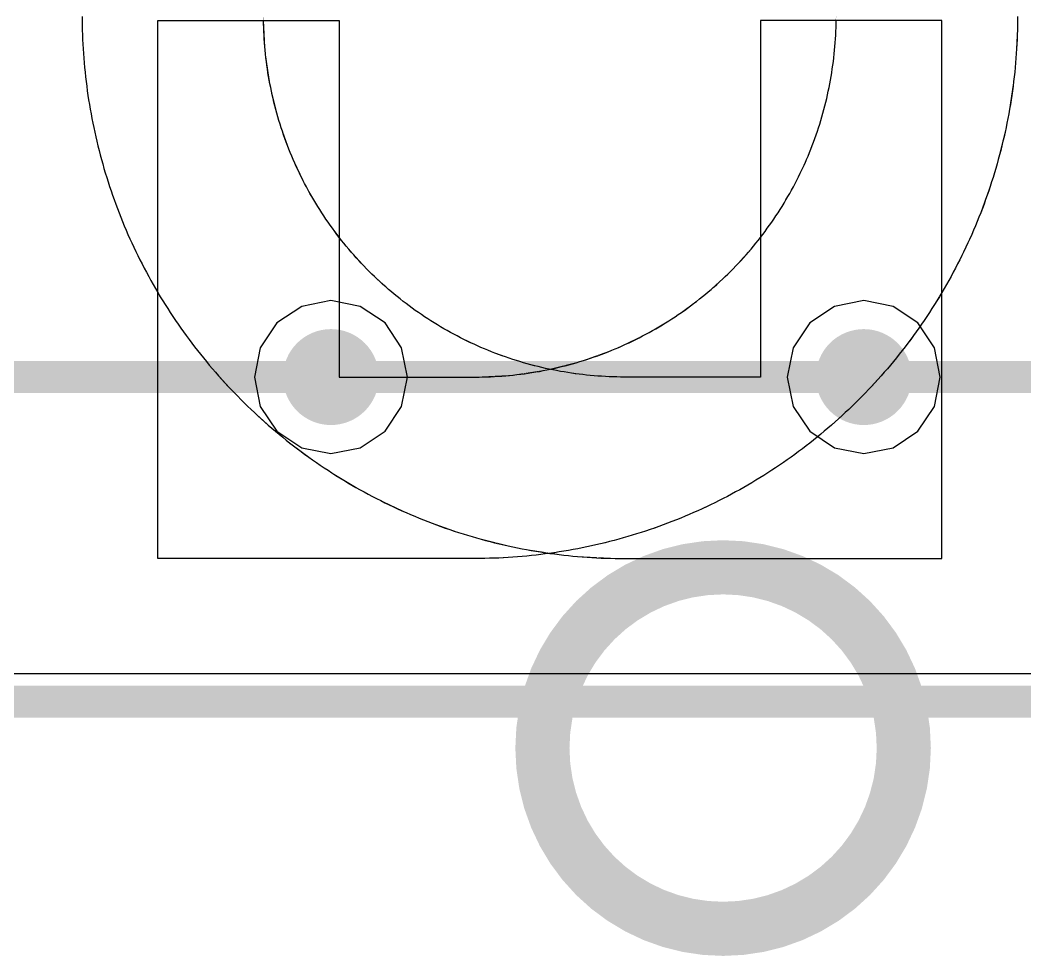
# Model space of a CAD drawing. Extents: x 17 to 262, y 47 to 156.
# Drawn here: x 113.542 to 118.256, y 47.285 to 51.674 of the extents above; entities that cross this region are included whole.
import ezdxf

# ---------------------------------------------------------------- set-up
doc = ezdxf.new("R2010")
doc.units = 0
doc.layers.get('0').update_dxf_attribs({"linetype": 'CONTINUOUS'})
for name, color, linetype in [('BOTTOMLAYER', 5, 'CONTINUOUS'), ('BOTTOMOVERLAY', 54, 'CONTINUOUS'), ('KEEPOUTLAYER', 6, 'CONTINUOUS'), ('MECHANICAL1', 6, 'CONTINUOUS'), ('MIDLAYER1', 16, 'CONTINUOUS'), ('MIDLAYER2', 76, 'CONTINUOUS'), ('MULTILAYER', 9, 'CONTINUOUS'), ('TOPLAYER', 1, 'CONTINUOUS'), ('TOPOVERLAY', 2, 'CONTINUOUS'), ('VIAHOLELAYER', 16, 'CONTINUOUS')]:
    doc.layers.add(name, color=color, linetype=linetype)

# ---------------------------------------------------------------- blocks, each defined once
blk = doc.blocks.new('3DR_SMALL_B_1')
at = {"layer": 'BOTTOMOVERLAY'}
for p, q in [((0.0087, 2.5146), (-1.4836, 2.5146)), ((-1.4836, 2.5146), (-1.4836, 1.663)), ((0.0278, 2.5145), (0.0087, 2.5146)), ((0.0087, 2.5146), (0.0087, 2.5146)), ((0.0498, 2.5142), (0.0278, 2.5145)), ((0.0717, 2.5137), (0.0498, 2.5142)), ((0.0937, 2.5131), (0.0717, 2.5137)), ((0.1156, 2.5122), (0.0937, 2.5131)), ((0.1376, 2.5112), (0.1156, 2.5122)), ((0.1595, 2.5099), (0.1376, 2.5112)), ((0.1814, 2.5085), (0.1595, 2.5099)), ((0.2033, 2.5069), (0.1814, 2.5085)), ((0.2252, 2.5051), (0.2033, 2.5069)), ((0.2471, 2.5031), (0.2252, 2.5051)), ((0.2689, 2.501), (0.2471, 2.5031)), ((0.2907, 2.4986), (0.2689, 2.501)), ((0.3125, 2.496), (0.2907, 2.4986)), ((0.3343, 2.4933), (0.3125, 2.496)), ((0.3561, 2.4904), (0.3343, 2.4933)), ((0.3778, 2.4872), (0.3561, 2.4904)), ((0.3995, 2.4839), (0.3778, 2.4872)), ((0.4212, 2.4805), (0.3995, 2.4839)), ((0.4429, 2.4768), (0.4212, 2.4805)), ((0.4645, 2.4729), (0.4429, 2.4768)), ((0.4861, 2.4689), (0.4645, 2.4729)), ((0.5076, 2.4646), (0.4861, 2.4689)), ((0.5291, 2.4602), (0.5076, 2.4646)), ((0.5506, 2.4556), (0.5291, 2.4602)), ((0.572, 2.4508), (0.5506, 2.4556)), ((0.5934, 2.4458), (0.572, 2.4508)), ((0.6148, 2.4407), (0.5934, 2.4458)), ((0.6361, 2.4353), (0.6148, 2.4407)), ((0.6573, 2.4298), (0.6361, 2.4353)), ((0.6785, 2.4241), (0.6573, 2.4298)), ((0.6997, 2.4182), (0.6785, 2.4241)), ((0.7208, 2.4121), (0.6997, 2.4182)), ((0.7418, 2.4058), (0.7208, 2.4121)), ((0.7628, 2.3994), (0.7418, 2.4058)), ((0.7837, 2.3928), (0.7628, 2.3994)), ((0.8046, 2.386), (0.7837, 2.3928)), ((0.8254, 2.379), (0.8046, 2.386)), ((0.8462, 2.3718), (0.8254, 2.379)), ((0.8669, 2.3645), (0.8462, 2.3718)), ((0.8875, 2.3569), (0.8669, 2.3645)), ((0.9081, 2.3492), (0.8875, 2.3569)), ((0.9286, 2.3414), (0.9081, 2.3492)), ((0.949, 2.3333), (0.9286, 2.3414)), ((0.9694, 2.3251), (0.949, 2.3333)), ((0.9897, 2.3167), (0.9694, 2.3251)), ((1.0099, 2.3081), (0.9897, 2.3167)), ((1.03, 2.2994), (1.0099, 2.3081)), ((1.0501, 2.2904), (1.03, 2.2994)), ((1.0701, 2.2813), (1.0501, 2.2904)), ((1.09, 2.2721), (1.0701, 2.2813)), ((1.1098, 2.2626), (1.09, 2.2721)), ((1.1296, 2.253), (1.1098, 2.2626)), ((1.1492, 2.2432), (1.1296, 2.253)), ((1.1688, 2.2333), (1.1492, 2.2432)), ((1.1883, 2.2231), (1.1688, 2.2333)), ((1.2077, 2.2129), (1.1883, 2.2231)), ((1.227, 2.2024), (1.2077, 2.2129)), ((1.2462, 2.1918), (1.227, 2.2024)), ((1.2653, 2.181), (1.2462, 2.1918)), ((1.2844, 2.17), (1.2653, 2.181)), ((1.3033, 2.1589), (1.2844, 2.17)), ((1.3221, 2.1476), (1.3033, 2.1589)), ((1.3409, 2.1362), (1.3221, 2.1476)), ((1.3595, 2.1246), (1.3409, 2.1362)), ((1.3781, 2.1128), (1.3595, 2.1246)), ((1.3965, 2.1009), (1.3781, 2.1128)), ((1.4149, 2.0888), (1.3965, 2.1009)), ((1.4331, 2.0766), (1.4149, 2.0888)), ((1.4512, 2.0642), (1.4331, 2.0766)), ((1.4692, 2.0516), (1.4512, 2.0642)), ((1.4871, 2.0389), (1.4692, 2.0516)), ((1.5049, 2.0261), (1.4871, 2.0389)), ((1.5226, 2.0131), (1.5049, 2.0261)), ((1.5402, 1.9999), (1.5226, 2.0131)), ((1.5577, 1.9866), (1.5402, 1.9999)), ((1.575, 1.9731), (1.5577, 1.9866)), ((1.5922, 1.9595), (1.575, 1.9731)), ((1.6093, 1.9457), (1.5922, 1.9595)), ((1.6263, 1.9318), (1.6093, 1.9457)), ((1.6432, 1.9178), (1.6263, 1.9318)), ((1.6599, 1.9036), (1.6432, 1.9178)), ((1.6766, 1.8892), (1.6599, 1.9036)), ((1.6931, 1.8747), (1.6766, 1.8892)), ((1.7094, 1.8601), (1.6931, 1.8747)), ((1.7257, 1.8453), (1.7094, 1.8601)), ((1.7418, 1.8304), (1.7257, 1.8453)), ((1.7578, 1.8153), (1.7418, 1.8304)), ((1.7737, 1.8002), (1.7578, 1.8153)), ((1.7894, 1.7848), (1.7737, 1.8002)), ((1.805, 1.7694), (1.7894, 1.7848)), ((1.8204, 1.7538), (1.805, 1.7694)), ((1.8358, 1.738), (1.8204, 1.7538)), ((1.851, 1.7222), (1.8358, 1.738)), ((1.866, 1.7062), (1.851, 1.7222)), ((1.8809, 1.6901), (1.866, 1.7062)), ((-1.4836, 1.663), (-1.4836, 1.6629)), ((-1.4836, 1.6629), (-1.4836, -0.0091)), ((-0.6325, 1.6629), (-0.6324, 1.6631)), ((-0.6325, -0.0091), (-0.6325, 1.6629)), ((-0.6324, 1.6631), (-0.6323, 1.6633)), ((-0.6323, 1.6633), (-0.6321, 1.6634)), ((-0.6321, 1.6634), (-0.6319, 1.6635)), ((-0.6319, 1.6635), (0.0087, 1.6635)), ((0.0087, 1.6635), (0.0087, 1.6635)), ((0.0087, 1.6635), (0.0087, 1.6635)), ((0.0087, 1.6635), (0.0087, 1.6635)), ((0.0087, 1.6635), (0.0245, 1.6634)), ((0.0245, 1.6634), (0.0422, 1.6631)), ((0.0422, 1.6631), (0.0599, 1.6626)), ((0.0599, 1.6626), (0.0776, 1.662)), ((0.0776, 1.662), (0.0953, 1.6612)), ((0.0953, 1.6612), (0.113, 1.6601)), ((0.113, 1.6601), (0.1307, 1.6589)), ((0.1307, 1.6589), (0.1484, 1.6575)), ((0.1484, 1.6575), (0.166, 1.656)), ((0.166, 1.656), (0.1837, 1.6542)), ((0.1837, 1.6542), (0.2013, 1.6523)), ((0.2013, 1.6523), (0.2189, 1.6501)), ((0.2189, 1.6501), (0.2364, 1.6478)), ((1.8957, 1.6738), (1.8809, 1.6901)), ((1.9103, 1.6575), (1.8957, 1.6738)), ((1.9248, 1.641), (1.9103, 1.6575)), ((0.2364, 1.6478), (0.254, 1.6453)), ((0.254, 1.6453), (0.2715, 1.6426)), ((0.2715, 1.6426), (0.289, 1.6398)), ((0.289, 1.6398), (0.3064, 1.6367)), ((0.3064, 1.6367), (0.3239, 1.6335)), ((0.3239, 1.6335), (0.3413, 1.6301)), ((0.3413, 1.6301), (0.3586, 1.6265)), ((0.3586, 1.6265), (0.3759, 1.6227)), ((0.3759, 1.6227), (0.3932, 1.6188)), ((0.3932, 1.6188), (0.4104, 1.6146)), ((0.4104, 1.6146), (0.4276, 1.6103)), ((0.4276, 1.6103), (0.4448, 1.6058)), ((0.4448, 1.6058), (0.4618, 1.6011)), ((1.9392, 1.6243), (1.9248, 1.641)), ((1.9534, 1.6076), (1.9392, 1.6243)), ((1.9674, 1.5907), (1.9534, 1.6076)), ((0.4618, 1.6011), (0.4789, 1.5963)), ((0.4789, 1.5963), (0.4959, 1.5913)), ((0.4959, 1.5913), (0.5128, 1.586)), ((0.5128, 1.586), (0.5297, 1.5807)), ((0.5297, 1.5807), (0.5465, 1.5751)), ((0.5465, 1.5751), (0.5633, 1.5693)), ((0.5633, 1.5693), (0.58, 1.5634)), ((0.58, 1.5634), (0.5966, 1.5573)), ((0.5966, 1.5573), (0.6132, 1.5511)), ((1.9813, 1.5737), (1.9674, 1.5907)), ((1.9951, 1.5566), (1.9813, 1.5737)), ((2.0087, 1.5394), (1.9951, 1.5566)), ((0.6132, 1.5511), (0.6297, 1.5446)), ((0.6297, 1.5446), (0.6462, 1.538)), ((0.6462, 1.538), (0.6625, 1.5313)), ((0.6625, 1.5313), (0.6788, 1.5243)), ((0.6788, 1.5243), (0.6951, 1.5172)), ((0.6951, 1.5172), (0.7112, 1.5099)), ((0.7112, 1.5099), (0.7273, 1.5024)), ((2.0222, 1.522), (2.0087, 1.5394)), ((2.0355, 1.5046), (2.0222, 1.522)), ((0.7273, 1.5024), (0.7433, 1.4948)), ((0.7433, 1.4948), (0.7592, 1.487)), ((0.7592, 1.487), (0.775, 1.479)), ((0.775, 1.479), (0.7908, 1.4709)), ((0.7908, 1.4709), (0.8064, 1.4626)), ((0.8064, 1.4626), (0.822, 1.4542)), ((2.0487, 1.487), (2.0355, 1.5046)), ((2.0617, 1.4693), (2.0487, 1.487)), ((2.0746, 1.4515), (2.0617, 1.4693)), ((0.822, 1.4542), (0.8375, 1.4455)), ((0.8375, 1.4455), (0.8529, 1.4368)), ((0.8529, 1.4368), (0.8682, 1.4278)), ((0.8682, 1.4278), (0.8834, 1.4187)), ((0.8834, 1.4187), (0.8985, 1.4095)), ((2.0873, 1.4336), (2.0746, 1.4515)), ((2.0998, 1.4156), (2.0873, 1.4336)), ((2.1122, 1.3975), (2.0998, 1.4156)), ((0.8985, 1.4095), (0.9135, 1.4)), ((0.9135, 1.4), (0.9284, 1.3905)), ((0.9284, 1.3905), (0.9432, 1.3807)), ((0.9432, 1.3807), (0.9579, 1.3709)), ((0.9579, 1.3709), (0.9725, 1.3608)), ((2.1244, 1.3792), (2.1122, 1.3975)), ((2.1365, 1.3609), (2.1244, 1.3792)), ((0.9725, 1.3608), (0.987, 1.3506)), ((0.987, 1.3506), (1.0014, 1.3403)), ((1.0014, 1.3403), (1.0157, 1.3298)), ((1.0157, 1.3298), (1.0299, 1.3192)), ((2.1484, 1.3425), (2.1365, 1.3609)), ((2.1602, 1.3239), (2.1484, 1.3425)), ((2.1718, 1.3053), (2.1602, 1.3239)), ((1.0299, 1.3192), (1.0439, 1.3084)), ((1.0439, 1.3084), (1.0579, 1.2974)), ((1.0579, 1.2974), (1.0717, 1.2864)), ((1.0717, 1.2864), (1.0854, 1.2751)), ((1.0854, 1.2751), (1.099, 1.2638)), ((2.1833, 1.2865), (2.1718, 1.3053)), ((2.1945, 1.2677), (2.1833, 1.2865)), ((1.099, 1.2638), (1.1125, 1.2523)), ((1.1125, 1.2523), (1.1259, 1.2406)), ((1.1259, 1.2406), (1.1391, 1.2288)), ((1.1391, 1.2288), (1.1522, 1.2169)), ((2.2057, 1.2488), (2.1945, 1.2677)), ((2.2166, 1.2297), (2.2057, 1.2488)), ((2.2274, 1.2106), (2.2166, 1.2297)), ((1.1522, 1.2169), (1.1652, 1.2048)), ((1.1652, 1.2048), (1.178, 1.1926)), ((1.178, 1.1926), (1.1908, 1.1803)), ((1.1908, 1.1803), (1.2034, 1.1678)), ((2.238, 1.1914), (2.2274, 1.2106)), ((2.2485, 1.1721), (2.238, 1.1914)), ((1.2034, 1.1678), (1.2158, 1.1552)), ((1.2158, 1.1552), (1.2281, 1.1425)), ((1.2281, 1.1425), (1.2403, 1.1297)), ((2.2588, 1.1527), (2.2485, 1.1721)), ((2.2689, 1.1332), (2.2588, 1.1527)), ((2.2788, 1.1136), (2.2689, 1.1332)), ((1.2403, 1.1297), (1.2524, 1.1167)), ((1.2524, 1.1167), (1.2643, 1.1036)), ((1.2643, 1.1036), (1.2761, 1.0903)), ((1.2761, 1.0903), (1.2878, 1.077)), ((2.2886, 1.0939), (2.2788, 1.1136)), ((2.2982, 1.0742), (2.2886, 1.0939)), ((1.2878, 1.077), (1.2993, 1.0635)), ((1.2993, 1.0635), (1.3106, 1.0499)), ((1.3106, 1.0499), (1.3219, 1.0362)), ((2.3077, 1.0544), (2.2982, 1.0742)), ((2.3169, 1.0345), (2.3077, 1.0544)), ((1.3219, 1.0362), (1.3329, 1.0224)), ((1.3329, 1.0224), (1.3439, 1.0084)), ((1.3439, 1.0084), (1.3547, 0.9944)), ((1.3547, 0.9944), (1.3653, 0.9802)), ((2.326, 1.0145), (2.3169, 1.0345)), ((2.335, 0.9944), (2.326, 1.0145)), ((2.3437, 0.9743), (2.335, 0.9944)), ((1.3653, 0.9802), (1.3758, 0.9659)), ((1.3758, 0.9659), (1.3861, 0.9515)), ((1.3861, 0.9515), (1.3963, 0.937)), ((2.3523, 0.9541), (2.3437, 0.9743)), ((2.3607, 0.9338), (2.3523, 0.9541)), ((1.3963, 0.937), (1.4064, 0.9224)), ((1.4064, 0.9224), (1.4163, 0.9077)), ((1.4163, 0.9077), (1.426, 0.8929)), ((2.3689, 0.9134), (2.3607, 0.9338)), ((2.377, 0.893), (2.3689, 0.9134)), ((1.426, 0.8929), (1.4356, 0.878)), ((1.4356, 0.878), (1.445, 0.863)), ((1.445, 0.863), (1.4542, 0.8479)), ((2.3849, 0.8725), (2.377, 0.893)), ((2.3926, 0.8519), (2.3849, 0.8725)), ((2.4001, 0.8313), (2.3926, 0.8519)), ((1.4542, 0.8479), (1.4633, 0.8327)), ((1.4633, 0.8327), (1.4723, 0.8174)), ((1.4723, 0.8174), (1.4811, 0.802)), ((1.4811, 0.802), (1.4897, 0.7865)), ((2.4074, 0.8106), (2.4001, 0.8313)), ((2.4146, 0.7898), (2.4074, 0.8106)), ((1.4897, 0.7865), (1.4981, 0.7709)), ((1.4981, 0.7709), (1.5064, 0.7553)), ((1.5064, 0.7553), (1.5145, 0.7395)), ((2.4216, 0.769), (2.4146, 0.7898)), ((2.4284, 0.7481), (2.4216, 0.769)), ((1.5145, 0.7395), (1.5225, 0.7237)), ((1.5225, 0.7237), (1.5303, 0.7078)), ((1.5303, 0.7078), (1.5379, 0.6918)), ((2.435, 0.7272), (2.4284, 0.7481)), ((2.4414, 0.7062), (2.435, 0.7272)), ((1.5379, 0.6918), (1.5454, 0.6757)), ((1.5454, 0.6757), (1.5527, 0.6596)), ((2.4477, 0.6852), (2.4414, 0.7062)), ((2.4538, 0.6641), (2.4477, 0.6852)), ((2.4597, 0.6429), (2.4538, 0.6641)), ((1.5527, 0.6596), (1.5598, 0.6433)), ((1.5598, 0.6433), (1.5668, 0.627)), ((1.5668, 0.627), (1.5735, 0.6107)), ((2.4654, 0.6217), (2.4597, 0.6429)), ((2.4709, 0.6004), (2.4654, 0.6217)), ((1.5735, 0.6107), (1.5802, 0.5942)), ((1.5802, 0.5942), (1.5866, 0.5777)), ((1.5866, 0.5777), (1.5929, 0.5611)), ((2.4763, 0.5792), (2.4709, 0.6004)), ((2.4814, 0.5578), (2.4763, 0.5792)), ((1.5929, 0.5611), (1.5989, 0.5445)), ((1.5989, 0.5445), (1.6049, 0.5278)), ((1.6049, 0.5278), (1.6106, 0.511)), ((2.4864, 0.5364), (2.4814, 0.5578)), ((2.4912, 0.515), (2.4864, 0.5364)), ((1.6106, 0.511), (1.6162, 0.4942)), ((1.6162, 0.4942), (1.6215, 0.4773)), ((1.6215, 0.4773), (1.6268, 0.4604)), ((2.4958, 0.4935), (2.4912, 0.515)), ((2.5002, 0.472), (2.4958, 0.4935)), ((2.5045, 0.4505), (2.5002, 0.472)), ((1.6268, 0.4604), (1.6318, 0.4434)), ((1.6318, 0.4434), (1.6366, 0.4263)), ((1.6366, 0.4263), (1.6413, 0.4092)), ((2.5085, 0.4289), (2.5045, 0.4505)), ((2.5124, 0.4073), (2.5085, 0.4289)), ((1.6413, 0.4092), (1.6458, 0.3921)), ((1.6458, 0.3921), (1.6501, 0.3749)), ((2.5161, 0.3856), (2.5124, 0.4073)), ((2.5196, 0.3639), (2.5161, 0.3856)), ((1.6501, 0.3749), (1.6543, 0.3577)), ((1.6543, 0.3577), (1.6582, 0.3404)), ((1.6582, 0.3404), (1.662, 0.3231)), ((2.5229, 0.3422), (2.5196, 0.3639)), ((2.526, 0.3205), (2.5229, 0.3422)), ((1.662, 0.3231), (1.6656, 0.3057)), ((1.6656, 0.3057), (1.669, 0.2884)), ((1.669, 0.2884), (1.6722, 0.2709)), ((2.5289, 0.2987), (2.526, 0.3205)), ((2.5316, 0.2769), (2.5289, 0.2987)), ((1.6722, 0.2709), (1.6753, 0.2535)), ((1.6753, 0.2535), (1.6782, 0.236)), ((1.6782, 0.236), (1.6808, 0.2185)), ((2.5342, 0.2551), (2.5316, 0.2769)), ((2.5366, 0.2333), (2.5342, 0.2551)), ((1.6808, 0.2185), (1.6833, 0.2009)), ((1.6833, 0.2009), (1.6856, 0.1834)), ((2.5387, 0.2114), (2.5366, 0.2333)), ((2.5407, 0.1896), (2.5387, 0.2114)), ((2.5425, 0.1677), (2.5407, 0.1896)), ((1.6856, 0.1834), (1.6878, 0.1658)), ((1.6878, 0.1658), (1.6897, 0.1482)), ((1.6897, 0.1482), (1.6915, 0.1305)), ((2.5441, 0.1458), (2.5425, 0.1677)), ((2.5456, 0.1239), (2.5441, 0.1458)), ((1.6915, 0.1305), (1.693, 0.1129)), ((1.693, 0.1129), (1.6944, 0.0952)), ((1.6944, 0.0952), (1.6956, 0.0775)), ((2.5468, 0.1019), (2.5456, 0.1239)), ((2.5478, 0.08), (2.5468, 0.1019)), ((1.6956, 0.0775), (1.6967, 0.0598)), ((1.6967, 0.0598), (1.6975, 0.0421)), ((2.5487, 0.0581), (2.5478, 0.08)), ((2.5493, 0.0361), (2.5487, 0.0581)), ((1.6975, 0.0421), (1.6982, 0.0244)), ((1.6982, 0.0244), (1.6986, 0.0067)), ((1.6986, 0.0067), (1.6989, -0.011)), ((2.5498, 0.0142), (2.5493, 0.0361)), ((2.5501, -0.0078), (2.5498, 0.0142)), ((-1.4836, -0.0091), (-0.6325, -0.0091)), ((2.5502, -0.0268), (2.5501, -0.0078))]:
    blk.add_line(p, q, dxfattribs=at)
at = {"layer": 'BOTTOMOVERLAY', "const_width": 0.00119}
for points in [[(0.0087, 2.5152), (-1.4842, 2.5152)], [(-1.4842, 2.5152), (-1.4842, 1.6629)], [(-1.4842, 1.6629), (-1.4842, 1.6629)], [(-1.4842, 1.6629), (-1.4842, -0.0097)], [(-0.6319, 1.6629), (-0.6319, -0.0097)], [(0.0087, 1.6629), (-0.6319, 1.6629)], [(-0.6319, -0.0097), (-1.4842, -0.0097)]]:
    blk.add_lwpolyline(points, dxfattribs=at)
at = {"layer": 'BOTTOMOVERLAY', "const_width": 0.000592}
for points in [[(-1.4845, 2.5152, 1), (-1.4839, 2.5152, 1)], [(-1.4845, 2.5152, 1), (-1.4839, 2.5152, 1)], [(0.0084, 2.5152, 1), (0.009, 2.5152, 1)], [(0.0084, 2.5152, 1), (0.009, 2.5152, 1)], [(-1.4845, 1.6629, 1), (-1.4839, 1.6629, 1)], [(-1.4845, 1.6629, 1), (-1.4839, 1.6629, 1)], [(-1.4845, 1.6629, 1), (-1.4839, 1.6629, 1)], [(-1.4845, 1.6629, 1), (-1.4839, 1.6629, 1)], [(-0.6322, 1.6629, 1), (-0.6316, 1.6629, 1)], [(-0.6322, 1.6629, 1), (-0.6316, 1.6629, 1)], [(0.0084, 1.6629, 1), (0.009, 1.6629, 1)], [(0.0084, 1.6629, 1), (0.009, 1.6629, 1)], [(-1.4845, -0.0097, 1), (-1.4839, -0.0097, 1)], [(-1.4845, -0.0097, 1), (-1.4839, -0.0097, 1)], [(-0.6322, -0.0097, 1), (-0.6316, -0.0097, 1)], [(-0.6322, -0.0097, 1), (-0.6316, -0.0097, 1)]]:
    blk.add_lwpolyline(points, format="xyb", close=True, dxfattribs=at)
at = {"layer": 'BOTTOMOVERLAY', "const_width": 0.00119}
for points in [[(0.0087, 2.5152, -0.413554), (2.5508, -0.0268)], [(0.0087, 1.6629, -0.413557), (1.6984, -0.0268)]]:
    blk.add_lwpolyline(points, format="xyb", dxfattribs=at)
blk = doc.blocks.new('3DR_SMALL_2')
at = {"layer": 'TOPOVERLAY'}
for p, q in [((-1.4836, -1.6629), (-1.4836, 0.0091)), ((-1.4836, 0.0091), (-0.6325, 0.0091)), ((-0.6325, 0.0091), (-0.6325, -1.6629)), ((1.6986, -0.0067), (1.6989, 0.011)), ((2.5501, 0.0078), (2.5498, -0.0142)), ((2.5502, 0.0268), (2.5501, 0.0078)), ((1.6967, -0.0598), (1.6975, -0.0421)), ((1.6975, -0.0421), (1.6982, -0.0244)), ((1.6982, -0.0244), (1.6986, -0.0067)), ((2.5493, -0.0361), (2.5487, -0.0581)), ((2.5498, -0.0142), (2.5493, -0.0361)), ((1.6944, -0.0952), (1.6956, -0.0775)), ((1.6956, -0.0775), (1.6967, -0.0598)), ((2.5478, -0.08), (2.5468, -0.1019)), ((2.5487, -0.0581), (2.5478, -0.08)), ((1.6897, -0.1482), (1.6915, -0.1305)), ((1.6915, -0.1305), (1.693, -0.1129)), ((1.693, -0.1129), (1.6944, -0.0952)), ((2.5456, -0.1239), (2.5441, -0.1458)), ((2.5468, -0.1019), (2.5456, -0.1239)), ((1.6833, -0.2009), (1.6856, -0.1834)), ((1.6856, -0.1834), (1.6878, -0.1658)), ((1.6878, -0.1658), (1.6897, -0.1482)), ((2.5425, -0.1677), (2.5407, -0.1896)), ((2.5441, -0.1458), (2.5425, -0.1677)), ((1.6782, -0.236), (1.6808, -0.2185)), ((1.6808, -0.2185), (1.6833, -0.2009)), ((2.5366, -0.2333), (2.5342, -0.2551)), ((2.5387, -0.2114), (2.5366, -0.2333)), ((2.5407, -0.1896), (2.5387, -0.2114)), ((1.669, -0.2884), (1.6722, -0.2709)), ((1.6722, -0.2709), (1.6753, -0.2535)), ((1.6753, -0.2535), (1.6782, -0.236)), ((2.5316, -0.2769), (2.5289, -0.2987)), ((2.5342, -0.2551), (2.5316, -0.2769)), ((1.6582, -0.3404), (1.662, -0.3231)), ((1.662, -0.3231), (1.6656, -0.3057)), ((1.6656, -0.3057), (1.669, -0.2884)), ((2.526, -0.3205), (2.5229, -0.3422)), ((2.5289, -0.2987), (2.526, -0.3205)), ((1.6458, -0.3921), (1.6501, -0.3749)), ((1.6501, -0.3749), (1.6543, -0.3577)), ((1.6543, -0.3577), (1.6582, -0.3404)), ((2.5196, -0.3639), (2.5161, -0.3856)), ((2.5229, -0.3422), (2.5196, -0.3639)), ((1.6366, -0.4263), (1.6413, -0.4092)), ((1.6413, -0.4092), (1.6458, -0.3921)), ((2.5124, -0.4073), (2.5085, -0.4289)), ((2.5161, -0.3856), (2.5124, -0.4073)), ((1.6215, -0.4773), (1.6268, -0.4604)), ((1.6268, -0.4604), (1.6318, -0.4434)), ((1.6318, -0.4434), (1.6366, -0.4263)), ((2.5045, -0.4505), (2.5002, -0.472)), ((2.5085, -0.4289), (2.5045, -0.4505)), ((1.6049, -0.5278), (1.6106, -0.511)), ((1.6106, -0.511), (1.6162, -0.4942)), ((1.6162, -0.4942), (1.6215, -0.4773)), ((2.4912, -0.515), (2.4864, -0.5364)), ((2.4958, -0.4935), (2.4912, -0.515)), ((2.5002, -0.472), (2.4958, -0.4935)), ((1.5866, -0.5777), (1.5929, -0.5611)), ((1.5929, -0.5611), (1.5989, -0.5445)), ((1.5989, -0.5445), (1.6049, -0.5278)), ((2.4814, -0.5578), (2.4763, -0.5792)), ((2.4864, -0.5364), (2.4814, -0.5578)), ((1.5668, -0.627), (1.5735, -0.6107)), ((1.5735, -0.6107), (1.5802, -0.5942)), ((1.5802, -0.5942), (1.5866, -0.5777)), ((2.4709, -0.6004), (2.4654, -0.6217)), ((2.4763, -0.5792), (2.4709, -0.6004)), ((1.5454, -0.6757), (1.5527, -0.6596)), ((1.5527, -0.6596), (1.5598, -0.6433)), ((1.5598, -0.6433), (1.5668, -0.627)), ((2.4597, -0.6429), (2.4538, -0.6641)), ((2.4654, -0.6217), (2.4597, -0.6429)), ((1.5303, -0.7078), (1.5379, -0.6918)), ((1.5379, -0.6918), (1.5454, -0.6757)), ((2.4414, -0.7062), (2.435, -0.7272)), ((2.4477, -0.6852), (2.4414, -0.7062)), ((2.4538, -0.6641), (2.4477, -0.6852)), ((1.5064, -0.7553), (1.5145, -0.7395)), ((1.5145, -0.7395), (1.5225, -0.7237)), ((1.5225, -0.7237), (1.5303, -0.7078)), ((2.4284, -0.7481), (2.4216, -0.769)), ((2.435, -0.7272), (2.4284, -0.7481)), ((1.4811, -0.802), (1.4897, -0.7865)), ((1.4897, -0.7865), (1.4981, -0.7709)), ((1.4981, -0.7709), (1.5064, -0.7553)), ((2.4146, -0.7898), (2.4074, -0.8106)), ((2.4216, -0.769), (2.4146, -0.7898)), ((1.445, -0.863), (1.4542, -0.8479)), ((1.4542, -0.8479), (1.4633, -0.8327)), ((1.4633, -0.8327), (1.4723, -0.8174)), ((1.4723, -0.8174), (1.4811, -0.802)), ((2.4001, -0.8313), (2.3926, -0.8519)), ((2.4074, -0.8106), (2.4001, -0.8313)), ((1.4163, -0.9077), (1.426, -0.8929)), ((1.426, -0.8929), (1.4356, -0.878)), ((1.4356, -0.878), (1.445, -0.863)), ((2.377, -0.893), (2.3689, -0.9134)), ((2.3849, -0.8725), (2.377, -0.893)), ((2.3926, -0.8519), (2.3849, -0.8725)), ((1.3861, -0.9515), (1.3963, -0.937)), ((1.3963, -0.937), (1.4064, -0.9224)), ((1.4064, -0.9224), (1.4163, -0.9077)), ((2.3607, -0.9338), (2.3523, -0.9541)), ((2.3689, -0.9134), (2.3607, -0.9338)), ((1.3547, -0.9944), (1.3653, -0.9802)), ((1.3653, -0.9802), (1.3758, -0.9659)), ((1.3758, -0.9659), (1.3861, -0.9515)), ((2.3437, -0.9743), (2.335, -0.9944)), ((2.3523, -0.9541), (2.3437, -0.9743)), ((1.3106, -1.0499), (1.3219, -1.0362)), ((1.3219, -1.0362), (1.3329, -1.0224)), ((1.3329, -1.0224), (1.3439, -1.0084)), ((1.3439, -1.0084), (1.3547, -0.9944)), ((2.3169, -1.0345), (2.3077, -1.0544)), ((2.326, -1.0145), (2.3169, -1.0345)), ((2.335, -0.9944), (2.326, -1.0145)), ((1.2761, -1.0903), (1.2878, -1.077)), ((1.2878, -1.077), (1.2993, -1.0635)), ((1.2993, -1.0635), (1.3106, -1.0499)), ((2.2982, -1.0742), (2.2886, -1.0939)), ((2.3077, -1.0544), (2.2982, -1.0742)), ((1.2281, -1.1425), (1.2403, -1.1297)), ((1.2403, -1.1297), (1.2524, -1.1167)), ((1.2524, -1.1167), (1.2643, -1.1036)), ((1.2643, -1.1036), (1.2761, -1.0903)), ((2.2788, -1.1136), (2.2689, -1.1332)), ((2.2886, -1.0939), (2.2788, -1.1136)), ((1.1908, -1.1803), (1.2034, -1.1678)), ((1.2034, -1.1678), (1.2158, -1.1552)), ((1.2158, -1.1552), (1.2281, -1.1425)), ((2.2485, -1.1721), (2.238, -1.1914)), ((2.2588, -1.1527), (2.2485, -1.1721)), ((2.2689, -1.1332), (2.2588, -1.1527)), ((1.1391, -1.2288), (1.1522, -1.2169)), ((1.1522, -1.2169), (1.1652, -1.2048)), ((1.1652, -1.2048), (1.178, -1.1926)), ((1.178, -1.1926), (1.1908, -1.1803)), ((2.2274, -1.2106), (2.2166, -1.2297)), ((2.238, -1.1914), (2.2274, -1.2106)), ((1.0854, -1.2751), (1.099, -1.2638)), ((1.099, -1.2638), (1.1125, -1.2523)), ((1.1125, -1.2523), (1.1259, -1.2406)), ((1.1259, -1.2406), (1.1391, -1.2288)), ((2.1945, -1.2677), (2.1833, -1.2865)), ((2.2057, -1.2488), (2.1945, -1.2677)), ((2.2166, -1.2297), (2.2057, -1.2488)), ((1.0157, -1.3298), (1.0299, -1.3192)), ((1.0299, -1.3192), (1.0439, -1.3084)), ((1.0439, -1.3084), (1.0579, -1.2974)), ((1.0579, -1.2974), (1.0717, -1.2864)), ((1.0717, -1.2864), (1.0854, -1.2751)), ((2.1718, -1.3053), (2.1602, -1.3239)), ((2.1833, -1.2865), (2.1718, -1.3053)), ((0.9579, -1.3709), (0.9725, -1.3608)), ((0.9725, -1.3608), (0.987, -1.3506)), ((0.987, -1.3506), (1.0014, -1.3403)), ((1.0014, -1.3403), (1.0157, -1.3298)), ((2.1365, -1.3609), (2.1244, -1.3792)), ((2.1484, -1.3425), (2.1365, -1.3609)), ((2.1602, -1.3239), (2.1484, -1.3425)), ((0.8834, -1.4187), (0.8985, -1.4095)), ((0.8985, -1.4095), (0.9135, -1.4)), ((0.9135, -1.4), (0.9284, -1.3905)), ((0.9284, -1.3905), (0.9432, -1.3807)), ((0.9432, -1.3807), (0.9579, -1.3709)), ((2.1122, -1.3975), (2.0998, -1.4156)), ((2.1244, -1.3792), (2.1122, -1.3975)), ((0.8064, -1.4626), (0.822, -1.4542)), ((0.822, -1.4542), (0.8375, -1.4455)), ((0.8375, -1.4455), (0.8529, -1.4368)), ((0.8529, -1.4368), (0.8682, -1.4278)), ((0.8682, -1.4278), (0.8834, -1.4187)), ((2.0746, -1.4515), (2.0617, -1.4693)), ((2.0873, -1.4336), (2.0746, -1.4515)), ((2.0998, -1.4156), (2.0873, -1.4336)), ((0.7112, -1.5099), (0.7273, -1.5024)), ((0.7273, -1.5024), (0.7433, -1.4948)), ((0.7433, -1.4948), (0.7592, -1.487)), ((0.7592, -1.487), (0.775, -1.479)), ((0.775, -1.479), (0.7908, -1.4709)), ((0.7908, -1.4709), (0.8064, -1.4626)), ((2.0355, -1.5046), (2.0222, -1.522)), ((2.0487, -1.487), (2.0355, -1.5046)), ((2.0617, -1.4693), (2.0487, -1.487)), ((0.5966, -1.5573), (0.6132, -1.5511)), ((0.6132, -1.5511), (0.6297, -1.5446)), ((0.6297, -1.5446), (0.6462, -1.538)), ((0.6462, -1.538), (0.6625, -1.5313)), ((0.6625, -1.5313), (0.6788, -1.5243)), ((0.6788, -1.5243), (0.6951, -1.5172)), ((0.6951, -1.5172), (0.7112, -1.5099)), ((2.0087, -1.5394), (1.9951, -1.5566)), ((2.0222, -1.522), (2.0087, -1.5394)), ((0.4448, -1.6058), (0.4618, -1.6011)), ((0.4618, -1.6011), (0.4789, -1.5963)), ((0.4789, -1.5963), (0.4959, -1.5913)), ((0.4959, -1.5913), (0.5128, -1.586)), ((0.5128, -1.586), (0.5297, -1.5807)), ((0.5297, -1.5807), (0.5465, -1.5751)), ((0.5465, -1.5751), (0.5633, -1.5693)), ((0.5633, -1.5693), (0.58, -1.5634)), ((0.58, -1.5634), (0.5966, -1.5573)), ((1.9674, -1.5907), (1.9534, -1.6076)), ((1.9813, -1.5737), (1.9674, -1.5907)), ((1.9951, -1.5566), (1.9813, -1.5737)), ((0.2189, -1.6501), (0.2364, -1.6478)), ((0.2364, -1.6478), (0.254, -1.6453)), ((0.254, -1.6453), (0.2715, -1.6426)), ((0.2715, -1.6426), (0.289, -1.6398)), ((0.289, -1.6398), (0.3064, -1.6367)), ((0.3064, -1.6367), (0.3239, -1.6335)), ((0.3239, -1.6335), (0.3413, -1.6301)), ((0.3413, -1.6301), (0.3586, -1.6265)), ((0.3586, -1.6265), (0.3759, -1.6227)), ((0.3759, -1.6227), (0.3932, -1.6188)), ((0.3932, -1.6188), (0.4104, -1.6146)), ((0.4104, -1.6146), (0.4276, -1.6103)), ((0.4276, -1.6103), (0.4448, -1.6058)), ((1.9248, -1.641), (1.9103, -1.6575)), ((1.9392, -1.6243), (1.9248, -1.641)), ((1.9534, -1.6076), (1.9392, -1.6243)), ((-1.4836, -1.663), (-1.4836, -1.6629)), ((-1.4836, -2.5146), (-1.4836, -1.663)), ((-0.6325, -1.6629), (-0.6324, -1.6631)), ((-0.6324, -1.6631), (-0.6323, -1.6633)), ((-0.6323, -1.6633), (-0.6321, -1.6634)), ((-0.6321, -1.6634), (-0.6319, -1.6635)), ((-0.6319, -1.6635), (0.0087, -1.6635)), ((0.0087, -1.6635), (0.0245, -1.6634)), ((0.0087, -1.6635), (0.0087, -1.6635)), ((0.0087, -1.6635), (0.0087, -1.6635)), ((0.0087, -1.6635), (0.0087, -1.6635)), ((0.0245, -1.6634), (0.0422, -1.6631)), ((0.0422, -1.6631), (0.0599, -1.6626)), ((0.0599, -1.6626), (0.0776, -1.662)), ((0.0776, -1.662), (0.0953, -1.6612)), ((0.0953, -1.6612), (0.113, -1.6601)), ((0.113, -1.6601), (0.1307, -1.6589)), ((0.1307, -1.6589), (0.1484, -1.6575)), ((0.1484, -1.6575), (0.166, -1.656)), ((0.166, -1.656), (0.1837, -1.6542)), ((0.1837, -1.6542), (0.2013, -1.6523)), ((0.2013, -1.6523), (0.2189, -1.6501)), ((1.8809, -1.6901), (1.866, -1.7062)), ((1.8957, -1.6738), (1.8809, -1.6901)), ((1.9103, -1.6575), (1.8957, -1.6738)), ((1.8358, -1.738), (1.8204, -1.7538)), ((1.851, -1.7222), (1.8358, -1.738)), ((1.866, -1.7062), (1.851, -1.7222)), ((1.7894, -1.7848), (1.7737, -1.8002)), ((1.805, -1.7694), (1.7894, -1.7848)), ((1.8204, -1.7538), (1.805, -1.7694)), ((1.7418, -1.8304), (1.7257, -1.8453)), ((1.7578, -1.8153), (1.7418, -1.8304)), ((1.7737, -1.8002), (1.7578, -1.8153)), ((1.6931, -1.8747), (1.6766, -1.8892)), ((1.7094, -1.8601), (1.6931, -1.8747)), ((1.7257, -1.8453), (1.7094, -1.8601)), ((1.6263, -1.9318), (1.6093, -1.9457)), ((1.6432, -1.9178), (1.6263, -1.9318)), ((1.6599, -1.9036), (1.6432, -1.9178)), ((1.6766, -1.8892), (1.6599, -1.9036)), ((1.575, -1.9731), (1.5577, -1.9866)), ((1.5922, -1.9595), (1.575, -1.9731)), ((1.6093, -1.9457), (1.5922, -1.9595)), ((1.5049, -2.0261), (1.4871, -2.0389)), ((1.5226, -2.0131), (1.5049, -2.0261)), ((1.5402, -1.9999), (1.5226, -2.0131)), ((1.5577, -1.9866), (1.5402, -1.9999)), ((1.4512, -2.0642), (1.4331, -2.0766)), ((1.4692, -2.0516), (1.4512, -2.0642)), ((1.4871, -2.0389), (1.4692, -2.0516)), ((1.3781, -2.1128), (1.3595, -2.1246)), ((1.3965, -2.1009), (1.3781, -2.1128)), ((1.4149, -2.0888), (1.3965, -2.1009)), ((1.4331, -2.0766), (1.4149, -2.0888)), ((1.3033, -2.1589), (1.2844, -2.17)), ((1.3221, -2.1476), (1.3033, -2.1589)), ((1.3409, -2.1362), (1.3221, -2.1476)), ((1.3595, -2.1246), (1.3409, -2.1362)), ((1.2077, -2.2129), (1.1883, -2.2231)), ((1.227, -2.2024), (1.2077, -2.2129)), ((1.2462, -2.1918), (1.227, -2.2024)), ((1.2653, -2.181), (1.2462, -2.1918)), ((1.2844, -2.17), (1.2653, -2.181)), ((1.1098, -2.2626), (1.09, -2.2721)), ((1.1296, -2.253), (1.1098, -2.2626)), ((1.1492, -2.2432), (1.1296, -2.253)), ((1.1688, -2.2333), (1.1492, -2.2432)), ((1.1883, -2.2231), (1.1688, -2.2333)), ((1.0099, -2.3081), (0.9897, -2.3167)), ((1.03, -2.2994), (1.0099, -2.3081)), ((1.0501, -2.2904), (1.03, -2.2994)), ((1.0701, -2.2813), (1.0501, -2.2904)), ((1.09, -2.2721), (1.0701, -2.2813)), ((0.8875, -2.3569), (0.8669, -2.3645)), ((0.9081, -2.3492), (0.8875, -2.3569)), ((0.9286, -2.3414), (0.9081, -2.3492)), ((0.949, -2.3333), (0.9286, -2.3414)), ((0.9694, -2.3251), (0.949, -2.3333)), ((0.9897, -2.3167), (0.9694, -2.3251)), ((0.7628, -2.3994), (0.7418, -2.4058)), ((0.7837, -2.3928), (0.7628, -2.3994)), ((0.8046, -2.386), (0.7837, -2.3928)), ((0.8254, -2.379), (0.8046, -2.386)), ((0.8462, -2.3718), (0.8254, -2.379)), ((0.8669, -2.3645), (0.8462, -2.3718)), ((0.572, -2.4508), (0.5506, -2.4556)), ((0.5934, -2.4458), (0.572, -2.4508)), ((0.6148, -2.4407), (0.5934, -2.4458)), ((0.6361, -2.4353), (0.6148, -2.4407)), ((0.6573, -2.4298), (0.6361, -2.4353)), ((0.6785, -2.4241), (0.6573, -2.4298)), ((0.6997, -2.4182), (0.6785, -2.4241)), ((0.7208, -2.4121), (0.6997, -2.4182)), ((0.7418, -2.4058), (0.7208, -2.4121)), ((0.2907, -2.4986), (0.2689, -2.501)), ((0.3125, -2.496), (0.2907, -2.4986)), ((0.3343, -2.4933), (0.3125, -2.496)), ((0.3561, -2.4904), (0.3343, -2.4933)), ((0.3778, -2.4872), (0.3561, -2.4904)), ((0.3995, -2.4839), (0.3778, -2.4872)), ((0.4212, -2.4805), (0.3995, -2.4839)), ((0.4429, -2.4768), (0.4212, -2.4805)), ((0.4645, -2.4729), (0.4429, -2.4768)), ((0.4861, -2.4689), (0.4645, -2.4729)), ((0.5076, -2.4646), (0.4861, -2.4689)), ((0.5291, -2.4602), (0.5076, -2.4646)), ((0.5506, -2.4556), (0.5291, -2.4602)), ((0.0087, -2.5146), (-1.4836, -2.5146)), ((0.0278, -2.5145), (0.0087, -2.5146)), ((0.0087, -2.5146), (0.0087, -2.5146)), ((0.0498, -2.5142), (0.0278, -2.5145)), ((0.0717, -2.5137), (0.0498, -2.5142)), ((0.0937, -2.5131), (0.0717, -2.5137)), ((0.1156, -2.5122), (0.0937, -2.5131)), ((0.1376, -2.5112), (0.1156, -2.5122)), ((0.1595, -2.5099), (0.1376, -2.5112)), ((0.1814, -2.5085), (0.1595, -2.5099)), ((0.2033, -2.5069), (0.1814, -2.5085)), ((0.2252, -2.5051), (0.2033, -2.5069)), ((0.2471, -2.5031), (0.2252, -2.5051)), ((0.2689, -2.501), (0.2471, -2.5031))]:
    blk.add_line(p, q, dxfattribs=at)
at = {"layer": 'TOPOVERLAY', "const_width": 0.00119}
for points in [[(-1.4842, 0.0097), (-0.6319, 0.0097)], [(-1.4842, -1.6629), (-1.4842, 0.0097)], [(-0.6319, -1.6629), (-0.6319, 0.0097)], [(-1.4842, -1.6629), (-1.4842, -1.6629)], [(-1.4842, -2.5152), (-1.4842, -1.6629)], [(-0.6319, -1.6629), (0.0087, -1.6629)], [(-1.4842, -2.5152), (0.0087, -2.5152)]]:
    blk.add_lwpolyline(points, dxfattribs=at)
at = {"layer": 'TOPOVERLAY', "const_width": 0.000592}
for points in [[(-1.4845, 0.0097, 1), (-1.4839, 0.0097, 1)], [(-1.4845, 0.0097, 1), (-1.4839, 0.0097, 1)], [(-0.6322, 0.0097, 1), (-0.6316, 0.0097, 1)], [(-0.6322, 0.0097, 1), (-0.6316, 0.0097, 1)], [(-1.4845, -1.6629, 1), (-1.4839, -1.6629, 1)], [(-1.4845, -1.6629, 1), (-1.4839, -1.6629, 1)], [(-1.4845, -1.6629, 1), (-1.4839, -1.6629, 1)], [(-1.4845, -1.6629, 1), (-1.4839, -1.6629, 1)], [(-0.6322, -1.6629, 1), (-0.6316, -1.6629, 1)], [(-0.6322, -1.6629, 1), (-0.6316, -1.6629, 1)], [(0.0084, -1.6629, 1), (0.009, -1.6629, 1)], [(0.0084, -1.6629, 1), (0.009, -1.6629, 1)], [(-1.4845, -2.5152, 1), (-1.4839, -2.5152, 1)], [(-1.4845, -2.5152, 1), (-1.4839, -2.5152, 1)], [(0.0084, -2.5152, 1), (0.009, -2.5152, 1)], [(0.0084, -2.5152, 1), (0.009, -2.5152, 1)]]:
    blk.add_lwpolyline(points, format="xyb", close=True, dxfattribs=at)
at = {"layer": 'TOPOVERLAY', "const_width": 0.00119}
for points in [[(1.6984, 0.0268, -0.413557), (0.0087, -1.6629)], [(2.5508, 0.0268, -0.413554), (0.0087, -2.5152)]]:
    blk.add_lwpolyline(points, format="xyb", dxfattribs=at)

msp = doc.modelspace()

# ---------------------------------------------------------------- linework, layer by layer
at = {"layer": 'BOTTOMLAYER'}
msp.add_line((123.5517, 48.6088), (110.4343, 48.6088), dxfattribs=at)
at = {"layer": 'BOTTOMLAYER', "const_width": 0.225}
for points in [[(114.8875, 50, 1), (115.1125, 50, 1)], [(117.3875, 50, 1), (117.6125, 50, 1)]]:
    msp.add_lwpolyline(points, format="xyb", close=True, dxfattribs=at)
at = {"layer": 'KEEPOUTLAYER', "const_width": 0.0762}
msp.add_lwpolyline([(110.4343, 48.4405), (123.5517, 48.4405)], dxfattribs=at)
at = {"layer": 'MECHANICAL1', "const_width": 0.0762}
msp.add_lwpolyline([(110.5078, 48.514), (123.4782, 48.514)], dxfattribs=at)
at = {"layer": 'MIDLAYER1'}
for p, q in [((115, 50.3589), (114.8627, 50.3316)), ((115.1373, 50.3316), (115, 50.3589)), ((117.5, 50.3589), (117.3627, 50.3316)), ((117.6373, 50.3316), (117.5, 50.3589)), ((114.8627, 50.3316), (114.7462, 50.2538)), ((115.2538, 50.2538), (115.1373, 50.3316)), ((117.3627, 50.3316), (117.2462, 50.2538)), ((117.7538, 50.2538), (117.6373, 50.3316)), ((114.7462, 50.2538), (114.6684, 50.1373)), ((115.3316, 50.1373), (115.2538, 50.2538)), ((117.2462, 50.2538), (117.1684, 50.1373)), ((117.8316, 50.1373), (117.7538, 50.2538)), ((114.6684, 50.1373), (114.6411, 50)), ((115.3589, 50), (115.3316, 50.1373)), ((117.1684, 50.1373), (117.1411, 50)), ((117.8589, 50), (117.8316, 50.1373)), ((114.6411, 50), (114.6684, 49.8627)), ((115.3316, 49.8627), (115.3589, 50)), ((117.1411, 50), (117.1684, 49.8627)), ((117.8316, 49.8627), (117.8589, 50)), ((114.6684, 49.8627), (114.7462, 49.7462)), ((115.2538, 49.7462), (115.3316, 49.8627)), ((117.1684, 49.8627), (117.2462, 49.7462)), ((117.7538, 49.7462), (117.8316, 49.8627)), ((114.7462, 49.7462), (114.8627, 49.6684)), ((115.1373, 49.6684), (115.2538, 49.7462)), ((117.2462, 49.7462), (117.3627, 49.6684)), ((117.6373, 49.6684), (117.7538, 49.7462)), ((114.8627, 49.6684), (115, 49.6411)), ((115, 49.6411), (115.1373, 49.6684)), ((117.3627, 49.6684), (117.5, 49.6411)), ((117.5, 49.6411), (117.6373, 49.6684)), ((123.5517, 48.6088), (110.4343, 48.6088))]:
    msp.add_line(p, q, dxfattribs=at)
at = {"layer": 'MIDLAYER1', "const_width": 0.225}
for points in [[(114.8875, 50, 1), (115.1125, 50, 1)], [(117.3875, 50, 1), (117.6125, 50, 1)]]:
    msp.add_lwpolyline(points, format="xyb", close=True, dxfattribs=at)
at = {"layer": 'MIDLAYER2'}
msp.add_line((123.5517, 48.6088), (110.4343, 48.6088), dxfattribs=at)
at = {"layer": 'MIDLAYER2', "const_width": 0.225}
for points in [[(114.8875, 50, 1), (115.1125, 50, 1)], [(117.3875, 50, 1), (117.6125, 50, 1)]]:
    msp.add_lwpolyline(points, format="xyb", close=True, dxfattribs=at)
at = {"layer": 'MULTILAYER', "const_width": 0.225}
for points in [[(114.8875, 50, 1), (115.1125, 50, 1)], [(117.3875, 50, 1), (117.6125, 50, 1)]]:
    msp.add_lwpolyline(points, format="xyb", close=True, dxfattribs=at)
at = {"layer": 'TOPLAYER'}
msp.add_line((123.5517, 48.6088), (110.4343, 48.6088), dxfattribs=at)
at = {"layer": 'TOPLAYER', "const_width": 0.225}
for points in [[(114.8875, 50, 1), (115.1125, 50, 1)], [(117.3875, 50, 1), (117.6125, 50, 1)]]:
    msp.add_lwpolyline(points, format="xyb", close=True, dxfattribs=at)
at = {"layer": 'TOPLAYER', "const_width": 0.15}
msp.add_lwpolyline([(105, 50), (127.5, 50)], dxfattribs=at)
at = {"layer": 'TOPOVERLAY'}
for points, const_width in [([(117.6878, 48.26, 1), (115.9922, 48.26, 1)], 0.254), ([(115.9287, 48.26, 1), (116.0557, 48.26, 1)], 0.127), ([(117.6243, 48.26, 1), (117.7513, 48.26, 1)], 0.127)]:
    msp.add_lwpolyline(points, format="xyb", close=True, dxfattribs=dict(at, const_width=const_width))
at = {"layer": 'VIAHOLELAYER', "const_width": 0.1}
for points in [[(114.95, 50, 1), (115.05, 50, 1)], [(117.45, 50, 1), (117.55, 50, 1)]]:
    msp.add_lwpolyline(points, format="xyb", close=True, dxfattribs=at)

# ---------------------------------------------------------------- block references
at = {"rotation": 180}
msp.add_blockref('3DR_SMALL_B_1', (116.3828, 51.6636), dxfattribs=at)
msp.add_blockref('3DR_SMALL_2', (115.6716, 51.6636))

doc.saveas('drawing.dxf')
